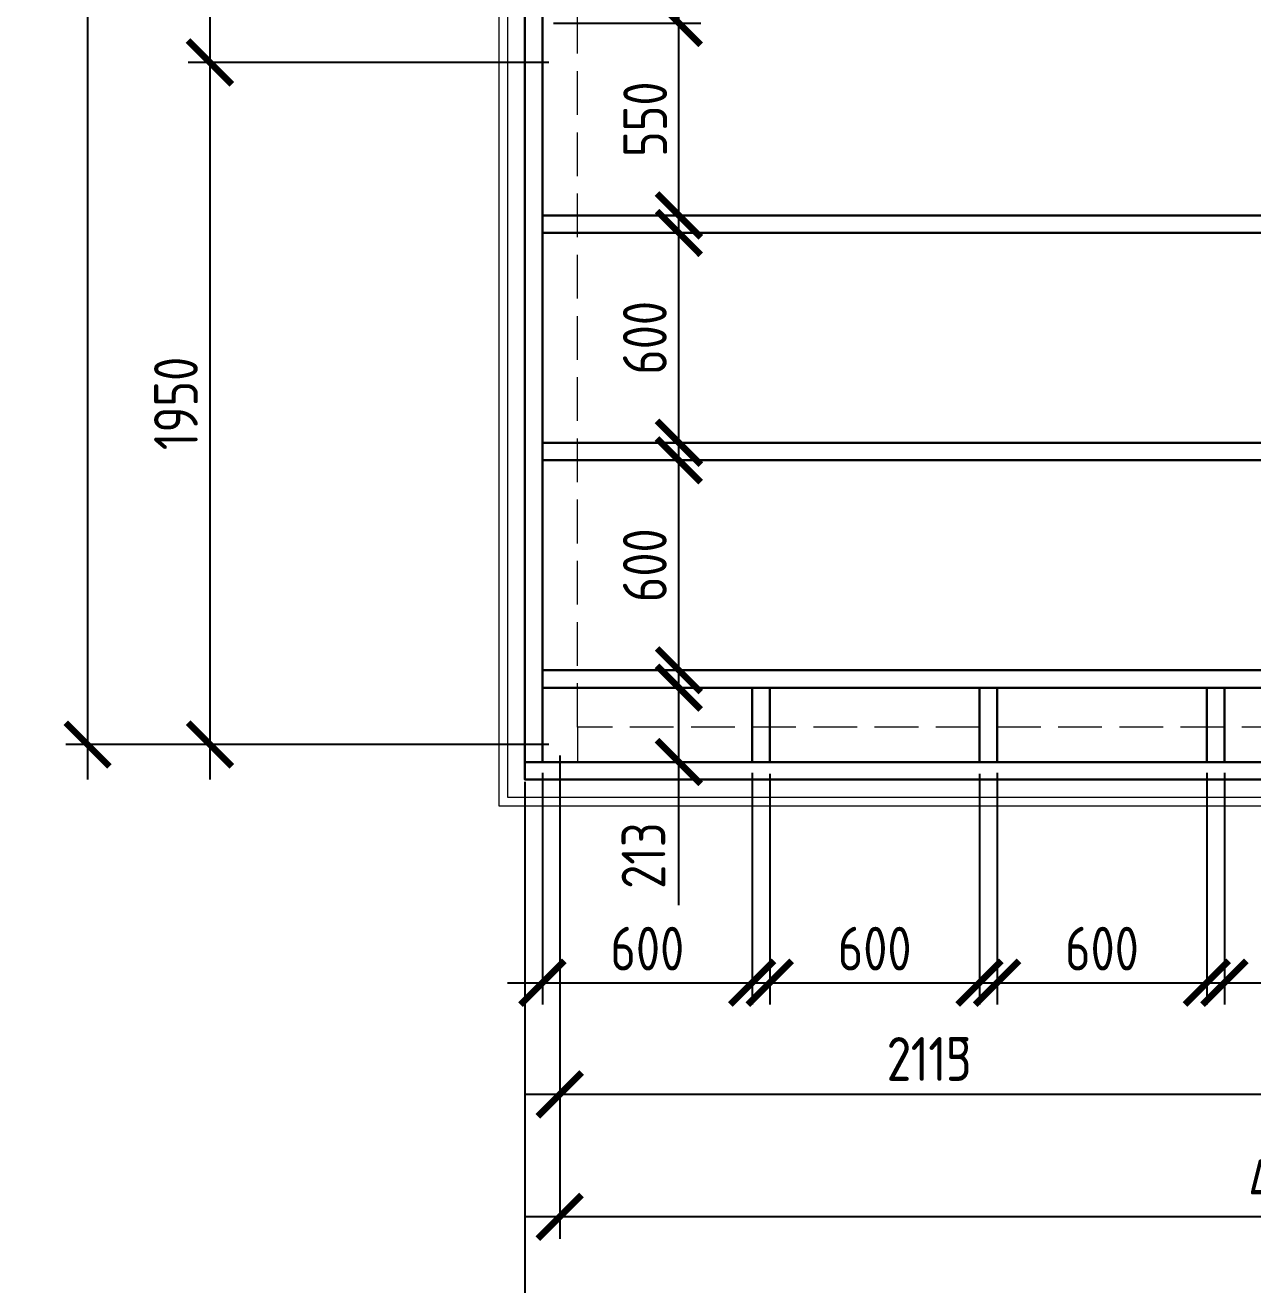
# Model space of a CAD drawing. Header units: millimetres. Extents: x 743280 to 1140305, y -337608 to -106611.
# Drawn here: x 980224 to 983734, y -287185 to -283584 of the extents above; entities that cross this region are included whole.
import ezdxf

# ---------------------------------------------------------------- set-up
doc = ezdxf.new("R2010")
doc.units = ezdxf.units.MM
doc.header["$PDMODE"] = 35
doc.linetypes.add('GOST2.303 4', pattern=[7, 5, -2, 0])
doc.layers.get('Defpoints').update_dxf_attribs({"color": 9})
for name, color, linetype, lineweight in [('НЕВИДИМЫЕ', 6, 'GOST2.303 4', 13), ('ОСНОВНЫЕ', 7, 'Continuous', 30), ('РАЗМЕРЫ', 42, 'Continuous', 13), ('СПДС_РАЗМЕРЫ', 42, 'Continuous', 13)]:
    doc.layers.add(name, color=color, linetype=linetype, lineweight=lineweight)
doc.styles.add('GOST 2.304', font='CS_Gost2304.shx')
doc.dimstyles.new('СПДС', dxfattribs={"dimtxt": 2.5, "dimasz": 2.5, "dimexe": 1.25, "dimexo": 0.625, "dimtad": 1, "dimdec": 0, "dimtxsty": 'GOST 2.304', "dimblk": 'ARCHTICK', "dimblk1": 'ARCHTICK', "dimblk2": 'ARCHTICK', "dimcen": 2.5, "dimdle": 2, "dimadec": 0, "dimazin": 2, "dimtfac": 0.75, "dimtdec": 4, "dimtmove": 1, "dimatfit": 3, "dimfxl": 1, "dimtolj": 1, "dimarcsym": 1})

# ---------------------------------------------------------------- blocks, each defined once
blk = doc.blocks.new('_ArchTick')
at = {"color": 0, "linetype": 'ByBlock', "const_width": 0.15}
blk.add_lwpolyline([(-0.5, -0.5), (0.5, 0.5)], dxfattribs=at)
blk = doc.blocks.new('*D294')
at = {"layer": 'Defpoints', "color": 0, "transparency": 16777216}
for p in [(981752.7, -279865.2), (980402.7, -285640.2), (981752.7, -285640.2)]:
    blk.add_point(p, dxfattribs=at)
at = {"layer": 'РАЗМЕРЫ', "color": 0, "lineweight": -2, "transparency": 16777216}
for p, q in [((980402.7, -279765.2), (980402.7, -285740.2)), ((981721.5, -279865.2), (980340.2, -279865.2)), ((981721.5, -285640.2), (980340.2, -285640.2))]:
    blk.add_line(p, q, dxfattribs=at)
at = {"layer": 'РАЗМЕРЫ', "color": 0, "lineweight": -2, "transparency": 16777216, "xscale": 125, "yscale": 125, "zscale": 125}
for p, rotation in [((980402.7, -279865.2), 90), ((980402.7, -285640.2), 270)]:
    blk.add_blockref('_ArchTick', p, dxfattribs=dict(at, rotation=rotation))
at = {"layer": 'РАЗМЕРЫ', "color": 0, "transparency": 16777216, "insert": (980306.4, -282752.7), "char_height": 125, "attachment_point": 5, "rotation": 90, "style": 'GOST 2.304'}
blk.add_mtext('\\A1;5775', dxfattribs=at)
blk = doc.blocks.new('*D295')
at = {"layer": 'Defpoints', "color": 0, "transparency": 16777216}
for p in [(981752.7, -283690.2), (980752.7, -285640.2), (981752.7, -285640.2)]:
    blk.add_point(p, dxfattribs=at)
at = {"layer": 'РАЗМЕРЫ', "color": 0, "lineweight": -2, "transparency": 16777216}
for p, q in [((980752.7, -283590.2), (980752.7, -285740.2)), ((981721.5, -283690.2), (980690.2, -283690.2)), ((981721.5, -285640.2), (980690.2, -285640.2))]:
    blk.add_line(p, q, dxfattribs=at)
at = {"layer": 'РАЗМЕРЫ', "color": 0, "lineweight": -2, "transparency": 16777216, "xscale": 125, "yscale": 125, "zscale": 125}
for p, rotation in [((980752.7, -283690.2), 90), ((980752.7, -285640.2), 270)]:
    blk.add_blockref('_ArchTick', p, dxfattribs=dict(at, rotation=rotation))
at = {"layer": 'РАЗМЕРЫ', "color": 0, "transparency": 16777216, "insert": (980655.4, -284665.2), "char_height": 125, "attachment_point": 5, "rotation": 90, "style": 'GOST 2.304'}
blk.add_mtext('\\A1;1950', dxfattribs=at)
blk = doc.blocks.new('*D296')
at = {"layer": 'Defpoints', "color": 0, "transparency": 16777216}
for p in [(981752.7, -281815.2), (980752.7, -283690.2), (981752.7, -283690.2)]:
    blk.add_point(p, dxfattribs=at)
at = {"layer": 'РАЗМЕРЫ', "color": 0, "lineweight": -2, "transparency": 16777216}
for p, q in [((980752.7, -281715.2), (980752.7, -283790.2)), ((981721.5, -281815.2), (980690.2, -281815.2)), ((981721.5, -283690.2), (980690.2, -283690.2))]:
    blk.add_line(p, q, dxfattribs=at)
at = {"layer": 'РАЗМЕРЫ', "color": 0, "lineweight": -2, "transparency": 16777216, "xscale": 125, "yscale": 125, "zscale": 125}
for p, rotation in [((980752.7, -281815.2), 90), ((980752.7, -283690.2), 270)]:
    blk.add_blockref('_ArchTick', p, dxfattribs=dict(at, rotation=rotation))
at = {"layer": 'РАЗМЕРЫ', "color": 0, "transparency": 16777216, "insert": (980656.4, -282752.7), "char_height": 125, "attachment_point": 5, "rotation": 90, "style": 'GOST 2.304'}
blk.add_mtext('\\A1;1875', dxfattribs=at)
blk = doc.blocks.new('*D298')
at = {"layer": 'Defpoints', "color": 0, "transparency": 16777216}
for p in [(981752.7, -285640.2), (985977.7, -285640.2), (981752.7, -286990.2)]:
    blk.add_point(p, dxfattribs=at)
at = {"layer": 'РАЗМЕРЫ', "color": 0, "lineweight": -2, "transparency": 16777216}
for p, q in [((981752.7, -285671.4), (981752.7, -287052.7)), ((985977.7, -285671.4), (985977.7, -287052.7)), ((986077.7, -286990.2), (981652.7, -286990.2))]:
    blk.add_line(p, q, dxfattribs=at)
at = {"layer": 'РАЗМЕРЫ', "color": 0, "lineweight": -2, "transparency": 16777216, "xscale": 125, "yscale": 125, "zscale": 125, "rotation": 180}
blk.add_blockref('_ArchTick', (981752.7, -286990.2), dxfattribs=at)
at = {"layer": 'РАЗМЕРЫ', "color": 0, "lineweight": -2, "transparency": 16777216, "xscale": 125, "yscale": 125, "zscale": 125}
blk.add_blockref('_ArchTick', (985977.7, -286990.2), dxfattribs=at)
at = {"layer": 'РАЗМЕРЫ', "color": 0, "transparency": 16777216, "insert": (983865.2, -286889), "char_height": 125, "attachment_point": 5, "style": 'GOST 2.304'}
blk.add_mtext('\\A1;4225', dxfattribs=at)
blk = doc.blocks.new('*D299')
at = {"layer": 'Defpoints', "color": 0, "transparency": 16777216}
for p in [(981752.7, -285640.2), (983865.7, -285640.2), (981752.7, -286640.2)]:
    blk.add_point(p, dxfattribs=at)
at = {"layer": 'РАЗМЕРЫ', "color": 0, "lineweight": -2, "transparency": 16777216}
for p, q in [((981752.7, -285671.4), (981752.7, -286702.7)), ((983865.7, -285671.4), (983865.7, -286702.7)), ((983965.7, -286640.2), (981652.7, -286640.2))]:
    blk.add_line(p, q, dxfattribs=at)
at = {"layer": 'РАЗМЕРЫ', "color": 0, "lineweight": -2, "transparency": 16777216, "xscale": 125, "yscale": 125, "zscale": 125, "rotation": 180}
blk.add_blockref('_ArchTick', (981752.7, -286640.2), dxfattribs=at)
at = {"layer": 'РАЗМЕРЫ', "color": 0, "lineweight": -2, "transparency": 16777216, "xscale": 125, "yscale": 125, "zscale": 125}
blk.add_blockref('_ArchTick', (983865.7, -286640.2), dxfattribs=at)
at = {"layer": 'РАЗМЕРЫ', "color": 0, "transparency": 16777216, "insert": (982809.2, -286539), "char_height": 125, "attachment_point": 5, "style": 'GOST 2.304'}
blk.add_mtext('\\A1;2115', dxfattribs=at)
blk = doc.blocks.new('*D301')
at = {"layer": 'Defpoints', "color": 0, "transparency": 16777216}
for p in [(981752.7, -279865.2), (980402.7, -285640.2), (981752.7, -285640.2)]:
    blk.add_point(p, dxfattribs=at)
at = {"layer": 'РАЗМЕРЫ', "color": 0, "lineweight": -2, "transparency": 16777216}
for p, q in [((980402.7, -279765.2), (980402.7, -285740.2)), ((981721.5, -279865.2), (980340.2, -279865.2)), ((981721.5, -285640.2), (980340.2, -285640.2))]:
    blk.add_line(p, q, dxfattribs=at)
at = {"layer": 'РАЗМЕРЫ', "color": 0, "lineweight": -2, "transparency": 16777216, "xscale": 125, "yscale": 125, "zscale": 125}
for p, rotation in [((980402.7, -279865.2), 90), ((980402.7, -285640.2), 270)]:
    blk.add_blockref('_ArchTick', p, dxfattribs=dict(at, rotation=rotation))
at = {"layer": 'РАЗМЕРЫ', "color": 0, "transparency": 16777216, "insert": (980306.4, -282752.7), "char_height": 125, "attachment_point": 5, "rotation": 90, "style": 'GOST 2.304'}
blk.add_mtext('\\A1;5775', dxfattribs=at)
blk = doc.blocks.new('*D302')
at = {"layer": 'Defpoints', "color": 0, "transparency": 16777216}
for p in [(981752.7, -283690.2), (980752.7, -285640.2), (981752.7, -285640.2)]:
    blk.add_point(p, dxfattribs=at)
at = {"layer": 'РАЗМЕРЫ', "color": 0, "lineweight": -2, "transparency": 16777216}
for p, q in [((980752.7, -283590.2), (980752.7, -285740.2)), ((981721.5, -283690.2), (980690.2, -283690.2)), ((981721.5, -285640.2), (980690.2, -285640.2))]:
    blk.add_line(p, q, dxfattribs=at)
at = {"layer": 'РАЗМЕРЫ', "color": 0, "lineweight": -2, "transparency": 16777216, "xscale": 125, "yscale": 125, "zscale": 125}
for p, rotation in [((980752.7, -283690.2), 90), ((980752.7, -285640.2), 270)]:
    blk.add_blockref('_ArchTick', p, dxfattribs=dict(at, rotation=rotation))
at = {"layer": 'РАЗМЕРЫ', "color": 0, "transparency": 16777216, "insert": (980655.4, -284665.2), "char_height": 125, "attachment_point": 5, "rotation": 90, "style": 'GOST 2.304'}
blk.add_mtext('\\A1;1950', dxfattribs=at)
blk = doc.blocks.new('*D303')
at = {"layer": 'Defpoints', "color": 0, "transparency": 16777216}
for p in [(981752.7, -281815.2), (980752.7, -283690.2), (981752.7, -283690.2)]:
    blk.add_point(p, dxfattribs=at)
at = {"layer": 'РАЗМЕРЫ', "color": 0, "lineweight": -2, "transparency": 16777216}
for p, q in [((980752.7, -281715.2), (980752.7, -283790.2)), ((981721.5, -281815.2), (980690.2, -281815.2)), ((981721.5, -283690.2), (980690.2, -283690.2))]:
    blk.add_line(p, q, dxfattribs=at)
at = {"layer": 'РАЗМЕРЫ', "color": 0, "lineweight": -2, "transparency": 16777216, "xscale": 125, "yscale": 125, "zscale": 125}
for p, rotation in [((980752.7, -281815.2), 90), ((980752.7, -283690.2), 270)]:
    blk.add_blockref('_ArchTick', p, dxfattribs=dict(at, rotation=rotation))
at = {"layer": 'РАЗМЕРЫ', "color": 0, "transparency": 16777216, "insert": (980656.4, -282752.7), "char_height": 125, "attachment_point": 5, "rotation": 90, "style": 'GOST 2.304'}
blk.add_mtext('\\A1;1875', dxfattribs=at)
blk = doc.blocks.new('*D305')
at = {"layer": 'Defpoints', "color": 0, "transparency": 16777216}
for p in [(981752.7, -285640.2), (985977.7, -285640.2), (981752.7, -286990.2)]:
    blk.add_point(p, dxfattribs=at)
at = {"layer": 'РАЗМЕРЫ', "color": 0, "lineweight": -2, "transparency": 16777216}
for p, q in [((981752.7, -285671.4), (981752.7, -287052.7)), ((985977.7, -285671.4), (985977.7, -287052.7)), ((986077.7, -286990.2), (981652.7, -286990.2))]:
    blk.add_line(p, q, dxfattribs=at)
at = {"layer": 'РАЗМЕРЫ', "color": 0, "lineweight": -2, "transparency": 16777216, "xscale": 125, "yscale": 125, "zscale": 125, "rotation": 180}
blk.add_blockref('_ArchTick', (981752.7, -286990.2), dxfattribs=at)
at = {"layer": 'РАЗМЕРЫ', "color": 0, "lineweight": -2, "transparency": 16777216, "xscale": 125, "yscale": 125, "zscale": 125}
blk.add_blockref('_ArchTick', (985977.7, -286990.2), dxfattribs=at)
at = {"layer": 'РАЗМЕРЫ', "color": 0, "transparency": 16777216, "insert": (983865.2, -286889), "char_height": 125, "attachment_point": 5, "style": 'GOST 2.304'}
blk.add_mtext('\\A1;4225', dxfattribs=at)
blk = doc.blocks.new('*D306')
at = {"layer": 'Defpoints', "color": 0, "transparency": 16777216}
for p in [(981752.7, -285640.2), (983865.7, -285640.2), (981752.7, -286640.2)]:
    blk.add_point(p, dxfattribs=at)
at = {"layer": 'РАЗМЕРЫ', "color": 0, "lineweight": -2, "transparency": 16777216}
for p, q in [((981752.7, -285671.4), (981752.7, -286702.7)), ((983865.7, -285671.4), (983865.7, -286702.7)), ((983965.7, -286640.2), (981652.7, -286640.2))]:
    blk.add_line(p, q, dxfattribs=at)
at = {"layer": 'РАЗМЕРЫ', "color": 0, "lineweight": -2, "transparency": 16777216, "xscale": 125, "yscale": 125, "zscale": 125, "rotation": 180}
blk.add_blockref('_ArchTick', (981752.7, -286640.2), dxfattribs=at)
at = {"layer": 'РАЗМЕРЫ', "color": 0, "lineweight": -2, "transparency": 16777216, "xscale": 125, "yscale": 125, "zscale": 125}
blk.add_blockref('_ArchTick', (983865.7, -286640.2), dxfattribs=at)
at = {"layer": 'РАЗМЕРЫ', "color": 0, "transparency": 16777216, "insert": (982809.2, -286539), "char_height": 125, "attachment_point": 5, "style": 'GOST 2.304'}
blk.add_mtext('\\A1;2113', dxfattribs=at)
blk = doc.blocks.new('*D293')
at = {"layer": 'Defpoints', "color": 0, "transparency": 16777216}
for p in [(981752.7, -279865.2), (980402.7, -285640.2), (981752.7, -285640.2)]:
    blk.add_point(p, dxfattribs=at)
at = {"layer": 'РАЗМЕРЫ', "color": 0, "lineweight": -2, "transparency": 16777216}
for p, q in [((980402.7, -279765.2), (980402.7, -285740.2)), ((981721.5, -279865.2), (980340.2, -279865.2)), ((981721.5, -285640.2), (980340.2, -285640.2))]:
    blk.add_line(p, q, dxfattribs=at)
at = {"layer": 'РАЗМЕРЫ', "color": 0, "lineweight": -2, "transparency": 16777216, "xscale": 125, "yscale": 125, "zscale": 125}
for p, rotation in [((980402.7, -279865.2), 90), ((980402.7, -285640.2), 270)]:
    blk.add_blockref('_ArchTick', p, dxfattribs=dict(at, rotation=rotation))
at = {"layer": 'РАЗМЕРЫ', "color": 0, "transparency": 16777216, "insert": (980306.4, -282752.7), "char_height": 125, "attachment_point": 5, "rotation": 90, "style": 'GOST 2.304'}
blk.add_mtext('\\A1;5775', dxfattribs=at)
blk = doc.blocks.new('*D261')
at = {"layer": 'Defpoints', "color": 0, "transparency": 16777216}
for p in [(981752.7, -283690.2), (980752.7, -285640.2), (981752.7, -285640.2)]:
    blk.add_point(p, dxfattribs=at)
at = {"layer": 'РАЗМЕРЫ', "color": 0, "lineweight": -2, "transparency": 16777216}
for p, q in [((980752.7, -283590.2), (980752.7, -285740.2)), ((981721.5, -283690.2), (980690.2, -283690.2)), ((981721.5, -285640.2), (980690.2, -285640.2))]:
    blk.add_line(p, q, dxfattribs=at)
at = {"layer": 'РАЗМЕРЫ', "color": 0, "lineweight": -2, "transparency": 16777216, "xscale": 125, "yscale": 125, "zscale": 125}
for p, rotation in [((980752.7, -283690.2), 90), ((980752.7, -285640.2), 270)]:
    blk.add_blockref('_ArchTick', p, dxfattribs=dict(at, rotation=rotation))
at = {"layer": 'РАЗМЕРЫ', "color": 0, "transparency": 16777216, "insert": (980655.4, -284665.2), "char_height": 125, "attachment_point": 5, "rotation": 90, "style": 'GOST 2.304'}
blk.add_mtext('\\A1;1950', dxfattribs=at)
blk = doc.blocks.new('*D262')
at = {"layer": 'Defpoints', "color": 0, "transparency": 16777216}
for p in [(981752.7, -281815.2), (980752.7, -283690.2), (981752.7, -283690.2)]:
    blk.add_point(p, dxfattribs=at)
at = {"layer": 'РАЗМЕРЫ', "color": 0, "lineweight": -2, "transparency": 16777216}
for p, q in [((980752.7, -281715.2), (980752.7, -283790.2)), ((981721.5, -281815.2), (980690.2, -281815.2)), ((981721.5, -283690.2), (980690.2, -283690.2))]:
    blk.add_line(p, q, dxfattribs=at)
at = {"layer": 'РАЗМЕРЫ', "color": 0, "lineweight": -2, "transparency": 16777216, "xscale": 125, "yscale": 125, "zscale": 125}
for p, rotation in [((980752.7, -281815.2), 90), ((980752.7, -283690.2), 270)]:
    blk.add_blockref('_ArchTick', p, dxfattribs=dict(at, rotation=rotation))
at = {"layer": 'РАЗМЕРЫ', "color": 0, "transparency": 16777216, "insert": (980656.4, -282752.7), "char_height": 125, "attachment_point": 5, "rotation": 90, "style": 'GOST 2.304'}
blk.add_mtext('\\A1;1875', dxfattribs=at)
blk = doc.blocks.new('*D264')
at = {"layer": 'Defpoints', "color": 0, "transparency": 16777216}
for p in [(981752.7, -285640.2), (985977.7, -285640.2), (981752.7, -286990.2)]:
    blk.add_point(p, dxfattribs=at)
at = {"layer": 'РАЗМЕРЫ', "color": 0, "lineweight": -2, "transparency": 16777216}
for p, q in [((981752.7, -285671.4), (981752.7, -287052.7)), ((985977.7, -285671.4), (985977.7, -287052.7)), ((986077.7, -286990.2), (981652.7, -286990.2))]:
    blk.add_line(p, q, dxfattribs=at)
at = {"layer": 'РАЗМЕРЫ', "color": 0, "lineweight": -2, "transparency": 16777216, "xscale": 125, "yscale": 125, "zscale": 125, "rotation": 180}
blk.add_blockref('_ArchTick', (981752.7, -286990.2), dxfattribs=at)
at = {"layer": 'РАЗМЕРЫ', "color": 0, "lineweight": -2, "transparency": 16777216, "xscale": 125, "yscale": 125, "zscale": 125}
blk.add_blockref('_ArchTick', (985977.7, -286990.2), dxfattribs=at)
at = {"layer": 'РАЗМЕРЫ', "color": 0, "transparency": 16777216, "insert": (983865.2, -286889), "char_height": 125, "attachment_point": 5, "style": 'GOST 2.304'}
blk.add_mtext('\\A1;4225', dxfattribs=at)
blk = doc.blocks.new('*D391')
at = {"layer": 'Defpoints', "color": 0, "transparency": 16777216}
for p in [(981752.7, -279865.2), (980402.7, -285640.2), (981752.7, -285640.2)]:
    blk.add_point(p, dxfattribs=at)
at = {"layer": 'РАЗМЕРЫ', "color": 0, "lineweight": -2, "transparency": 16777216}
for p, q in [((980402.7, -279765.2), (980402.7, -285740.2)), ((981721.5, -279865.2), (980340.2, -279865.2)), ((981721.5, -285640.2), (980340.2, -285640.2))]:
    blk.add_line(p, q, dxfattribs=at)
at = {"layer": 'РАЗМЕРЫ', "color": 0, "lineweight": -2, "transparency": 16777216, "xscale": 125, "yscale": 125, "zscale": 125}
for p, rotation in [((980402.7, -279865.2), 90), ((980402.7, -285640.2), 270)]:
    blk.add_blockref('_ArchTick', p, dxfattribs=dict(at, rotation=rotation))
at = {"layer": 'РАЗМЕРЫ', "color": 0, "transparency": 16777216, "insert": (980306.4, -282752.7), "char_height": 125, "attachment_point": 5, "rotation": 90, "style": 'GOST 2.304'}
blk.add_mtext('\\A1;5775', dxfattribs=at)
blk = doc.blocks.new('*D392')
at = {"layer": 'Defpoints', "color": 0, "transparency": 16777216}
for p in [(981752.7, -283690.2), (980752.7, -285640.2), (981752.7, -285640.2)]:
    blk.add_point(p, dxfattribs=at)
at = {"layer": 'РАЗМЕРЫ', "color": 0, "lineweight": -2, "transparency": 16777216}
for p, q in [((980752.7, -283590.2), (980752.7, -285740.2)), ((981721.5, -283690.2), (980690.2, -283690.2)), ((981721.5, -285640.2), (980690.2, -285640.2))]:
    blk.add_line(p, q, dxfattribs=at)
at = {"layer": 'РАЗМЕРЫ', "color": 0, "lineweight": -2, "transparency": 16777216, "xscale": 125, "yscale": 125, "zscale": 125}
for p, rotation in [((980752.7, -283690.2), 90), ((980752.7, -285640.2), 270)]:
    blk.add_blockref('_ArchTick', p, dxfattribs=dict(at, rotation=rotation))
at = {"layer": 'РАЗМЕРЫ', "color": 0, "transparency": 16777216, "insert": (980655.4, -284665.2), "char_height": 125, "attachment_point": 5, "rotation": 90, "style": 'GOST 2.304'}
blk.add_mtext('\\A1;1950', dxfattribs=at)
blk = doc.blocks.new('*D393')
at = {"layer": 'Defpoints', "color": 0, "transparency": 16777216}
for p in [(981752.7, -281815.2), (980752.7, -283690.2), (981752.7, -283690.2)]:
    blk.add_point(p, dxfattribs=at)
at = {"layer": 'РАЗМЕРЫ', "color": 0, "lineweight": -2, "transparency": 16777216}
for p, q in [((980752.7, -281715.2), (980752.7, -283790.2)), ((981721.5, -281815.2), (980690.2, -281815.2)), ((981721.5, -283690.2), (980690.2, -283690.2))]:
    blk.add_line(p, q, dxfattribs=at)
at = {"layer": 'РАЗМЕРЫ', "color": 0, "lineweight": -2, "transparency": 16777216, "xscale": 125, "yscale": 125, "zscale": 125}
for p, rotation in [((980752.7, -281815.2), 90), ((980752.7, -283690.2), 270)]:
    blk.add_blockref('_ArchTick', p, dxfattribs=dict(at, rotation=rotation))
at = {"layer": 'РАЗМЕРЫ', "color": 0, "transparency": 16777216, "insert": (980656.4, -282752.7), "char_height": 125, "attachment_point": 5, "rotation": 90, "style": 'GOST 2.304'}
blk.add_mtext('\\A1;1875', dxfattribs=at)
blk = doc.blocks.new('*D395')
at = {"layer": 'Defpoints', "color": 0, "transparency": 16777216}
for p in [(981752.7, -285640.2), (985977.7, -285640.2), (981752.7, -286990.2)]:
    blk.add_point(p, dxfattribs=at)
at = {"layer": 'РАЗМЕРЫ', "color": 0, "lineweight": -2, "transparency": 16777216}
for p, q in [((981752.7, -285671.4), (981752.7, -287052.7)), ((985977.7, -285671.4), (985977.7, -287052.7)), ((986077.7, -286990.2), (981652.7, -286990.2))]:
    blk.add_line(p, q, dxfattribs=at)
at = {"layer": 'РАЗМЕРЫ', "color": 0, "lineweight": -2, "transparency": 16777216, "xscale": 125, "yscale": 125, "zscale": 125, "rotation": 180}
blk.add_blockref('_ArchTick', (981752.7, -286990.2), dxfattribs=at)
at = {"layer": 'РАЗМЕРЫ', "color": 0, "lineweight": -2, "transparency": 16777216, "xscale": 125, "yscale": 125, "zscale": 125}
blk.add_blockref('_ArchTick', (985977.7, -286990.2), dxfattribs=at)
at = {"layer": 'РАЗМЕРЫ', "color": 0, "transparency": 16777216, "insert": (983865.2, -286889), "char_height": 125, "attachment_point": 5, "style": 'GOST 2.304'}
blk.add_mtext('\\A1;4225', dxfattribs=at)
blk = doc.blocks.new('*D423')
at = {"layer": 'Defpoints', "color": 0, "ltscale": 50, "transparency": 16777216}
for p in [(981703.2, -285477.7), (982093.5, -285477.7), (981703.2, -285690.2)]:
    blk.add_point(p, dxfattribs=at)
at = {"layer": 'СПДС_РАЗМЕРЫ', "color": 0, "lineweight": -2, "ltscale": 50, "transparency": 16777216}
for p, q in [((982093.5, -285790.2), (982093.5, -285377.7)), ((981734.5, -285477.7), (982156, -285477.7)), ((981734.5, -285690.2), (982156, -285690.2)), ((982093.5, -286099.2), (982093.5, -285690.2))]:
    blk.add_line(p, q, dxfattribs=at)
at = {"layer": 'СПДС_РАЗМЕРЫ', "color": 0, "lineweight": -2, "ltscale": 50, "transparency": 16777216, "xscale": 125, "yscale": 125, "zscale": 125}
for p, rotation in [((982093.5, -285477.7), 90), ((982093.5, -285690.2), 270)]:
    blk.add_blockref('_ArchTick', p, dxfattribs=dict(at, rotation=rotation))
at = {"layer": 'СПДС_РАЗМЕРЫ', "color": 0, "ltscale": 50, "transparency": 16777216, "insert": (981992.3, -285957.6), "char_height": 125, "attachment_point": 5, "rotation": 90, "style": 'GOST 2.304'}
blk.add_mtext('\\A1;213', dxfattribs=at)
blk = doc.blocks.new('*D424')
at = {"layer": 'Defpoints', "color": 0, "ltscale": 50, "transparency": 16777216}
for p in [(981703.2, -284827.7), (982093.5, -284827.7), (981703.2, -285427.7)]:
    blk.add_point(p, dxfattribs=at)
at = {"layer": 'СПДС_РАЗМЕРЫ', "color": 0, "lineweight": -2, "ltscale": 50, "transparency": 16777216}
for p, q in [((982093.5, -285527.7), (982093.5, -284727.7)), ((981734.5, -284827.7), (982156, -284827.7)), ((981734.5, -285427.7), (982156, -285427.7))]:
    blk.add_line(p, q, dxfattribs=at)
at = {"layer": 'СПДС_РАЗМЕРЫ', "color": 0, "lineweight": -2, "ltscale": 50, "transparency": 16777216, "xscale": 125, "yscale": 125, "zscale": 125}
for p, rotation in [((982093.5, -284827.7), 90), ((982093.5, -285427.7), 270)]:
    blk.add_blockref('_ArchTick', p, dxfattribs=dict(at, rotation=rotation))
at = {"layer": 'СПДС_РАЗМЕРЫ', "color": 0, "ltscale": 50, "transparency": 16777216, "insert": (981996.1, -285127.7), "char_height": 125, "attachment_point": 5, "rotation": 90, "style": 'GOST 2.304'}
blk.add_mtext('\\A1;600', dxfattribs=at)
blk = doc.blocks.new('*D425')
at = {"layer": 'Defpoints', "color": 0, "ltscale": 50, "transparency": 16777216}
for p in [(981703.2, -284177.7), (982093.5, -284177.7), (981703.2, -284777.7)]:
    blk.add_point(p, dxfattribs=at)
at = {"layer": 'СПДС_РАЗМЕРЫ', "color": 0, "lineweight": -2, "ltscale": 50, "transparency": 16777216}
for p, q in [((982093.5, -284877.7), (982093.5, -284077.7)), ((981734.5, -284177.7), (982156, -284177.7)), ((981734.5, -284777.7), (982156, -284777.7))]:
    blk.add_line(p, q, dxfattribs=at)
at = {"layer": 'СПДС_РАЗМЕРЫ', "color": 0, "lineweight": -2, "ltscale": 50, "transparency": 16777216, "xscale": 125, "yscale": 125, "zscale": 125}
for p, rotation in [((982093.5, -284177.7), 90), ((982093.5, -284777.7), 270)]:
    blk.add_blockref('_ArchTick', p, dxfattribs=dict(at, rotation=rotation))
at = {"layer": 'СПДС_РАЗМЕРЫ', "color": 0, "ltscale": 50, "transparency": 16777216, "insert": (981996.1, -284477.7), "char_height": 125, "attachment_point": 5, "rotation": 90, "style": 'GOST 2.304'}
blk.add_mtext('\\A1;600', dxfattribs=at)
blk = doc.blocks.new('*D426')
at = {"layer": 'Defpoints', "color": 0, "ltscale": 50, "transparency": 16777216}
for p in [(981703.2, -283577.7), (982093.5, -283577.7), (981703.2, -284127.7)]:
    blk.add_point(p, dxfattribs=at)
at = {"layer": 'СПДС_РАЗМЕРЫ', "color": 0, "lineweight": -2, "ltscale": 50, "transparency": 16777216}
for p, q in [((982093.5, -284227.7), (982093.5, -283477.7)), ((981734.5, -283577.7), (982156, -283577.7)), ((981734.5, -284127.7), (982156, -284127.7))]:
    blk.add_line(p, q, dxfattribs=at)
at = {"layer": 'СПДС_РАЗМЕРЫ', "color": 0, "lineweight": -2, "ltscale": 50, "transparency": 16777216, "xscale": 125, "yscale": 125, "zscale": 125}
for p, rotation in [((982093.5, -283577.7), 90), ((982093.5, -284127.7), 270)]:
    blk.add_blockref('_ArchTick', p, dxfattribs=dict(at, rotation=rotation))
at = {"layer": 'СПДС_РАЗМЕРЫ', "color": 0, "ltscale": 50, "transparency": 16777216, "insert": (981997.1, -283852.7), "char_height": 125, "attachment_point": 5, "rotation": 90, "style": 'GOST 2.304'}
blk.add_mtext('\\A1;550', dxfattribs=at)
blk = doc.blocks.new('*D432')
at = {"layer": 'Defpoints', "color": 0, "ltscale": 50, "transparency": 16777216}
for p in [(981703.2, -285690.2), (982303.2, -285690.2), (982303.2, -286321)]:
    blk.add_point(p, dxfattribs=at)
at = {"layer": 'СПДС_РАЗМЕРЫ', "color": 0, "lineweight": -2, "ltscale": 50, "transparency": 16777216}
for p, q in [((981703.2, -285721.4), (981703.2, -286383.5)), ((982303.2, -285721.4), (982303.2, -286383.5)), ((981603.2, -286321), (982403.2, -286321))]:
    blk.add_line(p, q, dxfattribs=at)
at = {"layer": 'СПДС_РАЗМЕРЫ', "color": 0, "lineweight": -2, "ltscale": 50, "transparency": 16777216, "xscale": 125, "yscale": 125, "zscale": 125, "rotation": 180}
blk.add_blockref('_ArchTick', (981703.2, -286321), dxfattribs=at)
at = {"layer": 'СПДС_РАЗМЕРЫ', "color": 0, "lineweight": -2, "ltscale": 50, "transparency": 16777216, "xscale": 125, "yscale": 125, "zscale": 125}
blk.add_blockref('_ArchTick', (982303.2, -286321), dxfattribs=at)
at = {"layer": 'СПДС_РАЗМЕРЫ', "color": 0, "ltscale": 50, "transparency": 16777216, "insert": (982003.2, -286223.6), "char_height": 125, "attachment_point": 5, "style": 'GOST 2.304'}
blk.add_mtext('\\A1;600', dxfattribs=at)
blk = doc.blocks.new('*D433')
at = {"layer": 'Defpoints', "color": 0, "ltscale": 50, "transparency": 16777216}
for p in [(982353.2, -285692.4), (982953.2, -285692.4), (982953.2, -286321)]:
    blk.add_point(p, dxfattribs=at)
at = {"layer": 'СПДС_РАЗМЕРЫ', "color": 0, "lineweight": -2, "ltscale": 50, "transparency": 16777216}
for p, q in [((982353.2, -285723.7), (982353.2, -286383.5)), ((982953.2, -285723.7), (982953.2, -286383.5)), ((982253.2, -286321), (983053.2, -286321))]:
    blk.add_line(p, q, dxfattribs=at)
at = {"layer": 'СПДС_РАЗМЕРЫ', "color": 0, "lineweight": -2, "ltscale": 50, "transparency": 16777216, "xscale": 125, "yscale": 125, "zscale": 125, "rotation": 180}
blk.add_blockref('_ArchTick', (982353.2, -286321), dxfattribs=at)
at = {"layer": 'СПДС_РАЗМЕРЫ', "color": 0, "lineweight": -2, "ltscale": 50, "transparency": 16777216, "xscale": 125, "yscale": 125, "zscale": 125}
blk.add_blockref('_ArchTick', (982953.2, -286321), dxfattribs=at)
at = {"layer": 'СПДС_РАЗМЕРЫ', "color": 0, "ltscale": 50, "transparency": 16777216, "insert": (982653.2, -286223.6), "char_height": 125, "attachment_point": 5, "style": 'GOST 2.304'}
blk.add_mtext('\\A1;600', dxfattribs=at)
blk = doc.blocks.new('*D434')
at = {"layer": 'Defpoints', "color": 0, "ltscale": 50, "transparency": 16777216}
for p in [(983003.2, -285690.2), (983603.2, -285690.2), (983603.2, -286321)]:
    blk.add_point(p, dxfattribs=at)
at = {"layer": 'СПДС_РАЗМЕРЫ', "color": 0, "lineweight": -2, "ltscale": 50, "transparency": 16777216}
for p, q in [((983003.2, -285721.4), (983003.2, -286383.5)), ((983603.2, -285721.4), (983603.2, -286383.5)), ((982903.2, -286321), (983703.2, -286321))]:
    blk.add_line(p, q, dxfattribs=at)
at = {"layer": 'СПДС_РАЗМЕРЫ', "color": 0, "lineweight": -2, "ltscale": 50, "transparency": 16777216, "xscale": 125, "yscale": 125, "zscale": 125, "rotation": 180}
blk.add_blockref('_ArchTick', (983003.2, -286321), dxfattribs=at)
at = {"layer": 'СПДС_РАЗМЕРЫ', "color": 0, "lineweight": -2, "ltscale": 50, "transparency": 16777216, "xscale": 125, "yscale": 125, "zscale": 125}
blk.add_blockref('_ArchTick', (983603.2, -286321), dxfattribs=at)
at = {"layer": 'СПДС_РАЗМЕРЫ', "color": 0, "ltscale": 50, "transparency": 16777216, "insert": (983303.2, -286223.6), "char_height": 125, "attachment_point": 5, "style": 'GOST 2.304'}
blk.add_mtext('\\A1;600', dxfattribs=at)
blk = doc.blocks.new('*D435')
at = {"layer": 'Defpoints', "color": 0, "ltscale": 50, "transparency": 16777216}
for p in [(983653.2, -285690.2), (984078.2, -285690.2), (984078.2, -286321)]:
    blk.add_point(p, dxfattribs=at)
at = {"layer": 'СПДС_РАЗМЕРЫ', "color": 0, "lineweight": -2, "ltscale": 50, "transparency": 16777216}
for p, q in [((983653.2, -285721.4), (983653.2, -286383.5)), ((984078.2, -285721.4), (984078.2, -286383.5)), ((983553.2, -286321), (984178.2, -286321))]:
    blk.add_line(p, q, dxfattribs=at)
at = {"layer": 'СПДС_РАЗМЕРЫ', "color": 0, "lineweight": -2, "ltscale": 50, "transparency": 16777216, "xscale": 125, "yscale": 125, "zscale": 125, "rotation": 180}
blk.add_blockref('_ArchTick', (983653.2, -286321), dxfattribs=at)
at = {"layer": 'СПДС_РАЗМЕРЫ', "color": 0, "lineweight": -2, "ltscale": 50, "transparency": 16777216, "xscale": 125, "yscale": 125, "zscale": 125}
blk.add_blockref('_ArchTick', (984078.2, -286321), dxfattribs=at)
at = {"layer": 'СПДС_РАЗМЕРЫ', "color": 0, "ltscale": 50, "transparency": 16777216, "insert": (983865.7, -286219.8), "char_height": 125, "attachment_point": 5, "style": 'GOST 2.304'}
blk.add_mtext('\\A1;425', dxfattribs=at)
blk = doc.blocks.new('*D446')
at = {"layer": 'Defpoints', "color": 0, "ltscale": 50, "transparency": 16777216}
for p in [(981653.2, -285715.2), (986078.2, -285740.2), (986078.2, -288979.4)]:
    blk.add_point(p, dxfattribs=at)
at = {"layer": 'СПДС_РАЗМЕРЫ', "color": 0, "lineweight": -2, "ltscale": 50, "transparency": 16777216}
for p, q in [((981653.2, -285746.4), (981653.2, -289041.9)), ((986078.2, -285771.4), (986078.2, -289041.9)), ((981553.2, -288979.4), (986178.2, -288979.4))]:
    blk.add_line(p, q, dxfattribs=at)
at = {"layer": 'СПДС_РАЗМЕРЫ', "color": 0, "lineweight": -2, "ltscale": 50, "transparency": 16777216, "xscale": 125, "yscale": 125, "zscale": 125, "rotation": 180}
blk.add_blockref('_ArchTick', (981653.2, -288979.4), dxfattribs=at)
at = {"layer": 'СПДС_РАЗМЕРЫ', "color": 0, "lineweight": -2, "ltscale": 50, "transparency": 16777216, "xscale": 125, "yscale": 125, "zscale": 125}
blk.add_blockref('_ArchTick', (986078.2, -288979.4), dxfattribs=at)
at = {"layer": 'СПДС_РАЗМЕРЫ', "color": 0, "ltscale": 50, "transparency": 16777216, "insert": (983865.7, -288878.2), "char_height": 125, "attachment_point": 5, "style": 'GOST 2.304'}
blk.add_mtext('\\A1;4425', dxfattribs=at)

msp = doc.modelspace()

# ---------------------------------------------------------------- linework, layer by layer
at = {"layer": 'НЕВИДИМЫЕ', "ltscale": 25}
msp.add_line((981803.2, -285590.2), (981803.2, -285690.2), dxfattribs=at)
msp.add_lwpolyline([(985928.2, -285590.2), (981803.2, -285590.2), (981803.2, -279915.2), (985928.2, -279915.2)], close=True, dxfattribs=at)
at = {"layer": 'ОСНОВНЫЕ', "ltscale": 100}
for p, q in [((981703.2, -285690.2), (981703.2, -279815.2)), ((982303.2, -285692.4), (982303.2, -285477.7)), ((982353.2, -285692.4), (982353.2, -285477.7)), ((982953.2, -285692.4), (982953.2, -285477.7)), ((983003.2, -285692.4), (983003.2, -285477.7)), ((983603.2, -285692.4), (983603.2, -285477.7)), ((983653.2, -285692.4), (983653.2, -285477.7))]:
    msp.add_line(p, q, dxfattribs=at)
for points in [[(981653.2, -279765.2), (986078.2, -279765.2), (986078.2, -285740.2), (981653.2, -285740.2)], [(981703.2, -284127.7), (986028.2, -284127.7), (986028.2, -284177.7), (981703.2, -284177.7)], [(981703.2, -284777.7), (986028.2, -284777.7), (986028.2, -284827.7), (981703.2, -284827.7)], [(981703.2, -285427.7), (986028.2, -285427.7), (986028.2, -285477.7), (981703.2, -285477.7)], [(981653.2, -285740.2), (986078.2, -285740.2), (986078.2, -285690.2), (981653.2, -285690.2)]]:
    msp.add_lwpolyline(points, close=True, dxfattribs=at)
at = {"layer": 'РАЗМЕРЫ', "ltscale": 50}
for points in [[(981578.2, -285815.2), (986153.2, -285815.2), (986153.2, -279690.2), (981578.2, -279690.2)], [(981603.2, -285790.2), (986128.2, -285790.2), (986128.2, -279715.2), (981603.2, -279715.2)], [(981653.2, -285740.2), (986078.2, -285740.2), (986078.2, -279765.2), (981653.2, -279765.2)]]:
    msp.add_lwpolyline(points, close=True, dxfattribs=at)

# ---------------------------------------------------------------- dimensions: what is measured, and where the dimension line sits
at = {"layer": 'РАЗМЕРЫ'}
for base, p1, p2, override, picture, middle in [((980402.7, -285640.2), (981752.7, -279865.2), (981752.7, -285640.2), {"dimscale": 50, "dimlfac": 1, "dimtxsty": 'GOST 2.304', "dimblk1": 'ArchTick', "dimblk2": 'ArchTick', "dimsah": 1, "dimtolj": 1}, '*D294', (980306.4, -282752.7)), ((980402.7, -285640.2), (981752.7, -279865.2), (981752.7, -285640.2), {"dimscale": 50}, '*D301', (980306.4, -282752.7)), ((980402.7, -285640.2), (981752.7, -279865.2), (981752.7, -285640.2), {"dimscale": 50}, '*D293', (980306.4, -282752.7)), ((980402.7, -285640.2), (981752.7, -279865.2), (981752.7, -285640.2), {"dimscale": 50}, '*D391', (980306.4, -282752.7)), ((980752.7, -283690.2), (981752.7, -281815.2), (981752.7, -283690.2), {"dimscale": 50, "dimlfac": 1, "dimtxsty": 'GOST 2.304', "dimblk1": 'ArchTick', "dimblk2": 'ArchTick', "dimsah": 1, "dimtolj": 1}, '*D296', (980656.4, -282752.7)), ((980752.7, -283690.2), (981752.7, -281815.2), (981752.7, -283690.2), {"dimscale": 50}, '*D303', (980656.4, -282752.7)), ((980752.7, -283690.2), (981752.7, -281815.2), (981752.7, -283690.2), {"dimscale": 50}, '*D262', (980656.4, -282752.7)), ((980752.7, -283690.2), (981752.7, -281815.2), (981752.7, -283690.2), {"dimscale": 50}, '*D393', (980656.4, -282752.7)), ((980752.7, -285640.2), (981752.7, -283690.2), (981752.7, -285640.2), {"dimscale": 50, "dimlfac": 1, "dimtxsty": 'GOST 2.304', "dimblk1": 'ArchTick', "dimblk2": 'ArchTick', "dimsah": 1, "dimtolj": 1}, '*D295', (980655.4, -284665.2)), ((980752.7, -285640.2), (981752.7, -283690.2), (981752.7, -285640.2), {"dimscale": 50}, '*D302', (980655.4, -284665.2)), ((980752.7, -285640.2), (981752.7, -283690.2), (981752.7, -285640.2), {"dimscale": 50}, '*D261', (980655.4, -284665.2)), ((980752.7, -285640.2), (981752.7, -283690.2), (981752.7, -285640.2), {"dimscale": 50}, '*D392', (980655.4, -284665.2))]:
    dim = msp.add_linear_dim(base=base, p1=p1, p2=p2, angle=270, dimstyle='СПДС', override=override, dxfattribs=at)
    dim.commit()
    dim.dimension.update_dxf_attribs({"geometry": picture, "text_midpoint": middle})
for base, p1, override, picture, middle in [((981752.7, -286990.2), (985977.7, -285640.2), {"dimscale": 50, "dimlfac": 1, "dimtxsty": 'GOST 2.304', "dimblk1": 'ArchTick', "dimblk2": 'ArchTick', "dimsah": 1, "dimtolj": 1}, '*D298', (983865.2, -286889)), ((981752.7, -286640.2), (983865.7, -285640.2), {"dimscale": 50, "dimlfac": 1, "dimrnd": 5, "dimtxsty": 'GOST 2.304', "dimblk1": 'ArchTick', "dimblk2": 'ArchTick', "dimsah": 1, "dimtolj": 1}, '*D299', (982809.2, -286539)), ((981752.7, -286990.2), (985977.7, -285640.2), {"dimscale": 50}, '*D305', (983865.2, -286889)), ((981752.7, -286640.2), (983865.7, -285640.2), {"dimscale": 50}, '*D306', (982809.2, -286539)), ((981752.7, -286990.2), (985977.7, -285640.2), {"dimscale": 50}, '*D264', (983865.2, -286889)), ((981752.7, -286990.2), (985977.7, -285640.2), {"dimscale": 50}, '*D395', (983865.2, -286889))]:
    dim = msp.add_linear_dim(base=base, p1=p1, p2=(981752.7, -285640.2), dimstyle='СПДС', override=override, dxfattribs=at)
    dim.commit()
    dim.dimension.update_dxf_attribs({"geometry": picture, "text_midpoint": middle})
at = {"layer": 'СПДС_РАЗМЕРЫ', "ltscale": 50}
for base, p1, p2, picture, middle in [((982093.5, -283577.7), (981703.2, -284127.7), (981703.2, -283577.7), '*D426', (981997.1, -283852.7)), ((982093.5, -284177.7), (981703.2, -284777.7), (981703.2, -284177.7), '*D425', (981996.1, -284477.7)), ((982093.5, -284827.7), (981703.2, -285427.7), (981703.2, -284827.7), '*D424', (981996.1, -285127.7))]:
    dim = msp.add_linear_dim(base=base, p1=p1, p2=p2, angle=90, dimstyle='СПДС', override={"dimscale": 50}, dxfattribs=at)
    dim.commit()
    dim.dimension.update_dxf_attribs({"geometry": picture, "text_midpoint": middle})
dim = msp.add_linear_dim(base=(982093.4598032, -285477.6617771), p1=(981703.2403896, -285690.1617771), p2=(981703.2403896, -285477.6617771), angle=90, dimstyle='СПДС', override={"dimscale": 50}, dxfattribs=at)
dim.commit()
dim.dimension.update_dxf_attribs({"geometry": '*D423', "text_midpoint": (982093.4598032, -285957.5569527), "dimtype": 160})
for base, p1, p2, picture, middle in [((982303.2, -286321), (981703.2, -285690.2), (982303.2, -285690.2), '*D432', (982003.2, -286223.6)), ((982953.2, -286321), (982353.2, -285692.4), (982953.2, -285692.4), '*D433', (982653.2, -286223.6)), ((983603.2, -286321), (983003.2, -285690.2), (983603.2, -285690.2), '*D434', (983303.2, -286223.6)), ((984078.2, -286321), (983653.2, -285690.2), (984078.2, -285690.2), '*D435', (983865.7, -286219.8)), ((986078.2, -288979.4), (981653.2, -285715.2), (986078.2, -285740.2), '*D446', (983865.7, -288878.2))]:
    dim = msp.add_linear_dim(base=base, p1=p1, p2=p2, dimstyle='СПДС', override={"dimscale": 50}, dxfattribs=at)
    dim.commit()
    dim.dimension.update_dxf_attribs({"geometry": picture, "text_midpoint": middle})

doc.saveas('drawing.dxf')
